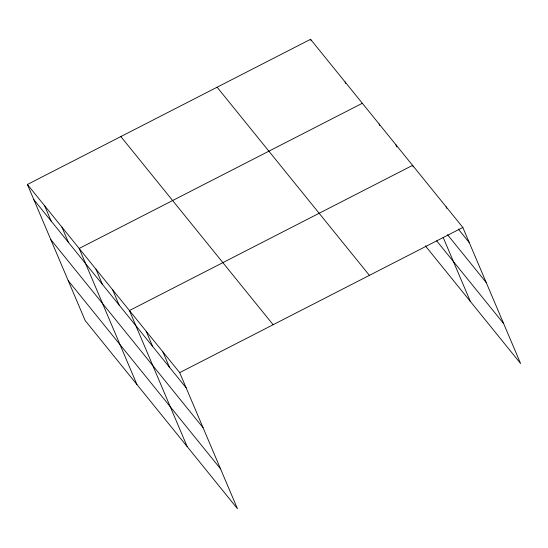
<?xml version="1.0" encoding="UTF-8"?>
<svg xmlns="http://www.w3.org/2000/svg" width="548" height="548" viewBox="0 0 548 548"><rect width="100%" height="100%" fill="white"/><g stroke="black" fill="none" stroke-linecap="round" stroke-linejoin="round"><path stroke-width="0.82" d="M27.4 184.477L179.689 372.64L237.448 508.702L85.159 320.546L27.4 184.477L310.552 39.298L462.841 227.454L520.6 363.523L425.323 245.805M362.331 103.271L79.179 248.45L136.938 384.518M179.689 372.64L462.841 227.454M458.299 229.064L469.294 242.648M447.483 234.674L486.22 282.535M436.66 240.839L503.667 323.635M217.111 87.207L369.4 275.363M120.841 136.568L273.13 324.731M33.846 199.671L186.142 387.826M50.779 239.558L203.068 427.714M68.226 280.658L220.515 468.814M446.093 206.76L446.736 208.274M413.233 166.88L412.589 165.366L129.438 310.545L187.19 446.613M443.209 237.503L470.342 301.427M395.834 144.665L396.8 146.946M379.086 123.964L379.73 125.485M345.069 81.947L345.72 83.467M310.552 39.298L311.196 40.812M162.941 351.939L169.387 367.133M146.186 331.245L152.632 346.432M112.683 289.851L119.128 305.037M95.934 269.15L102.38 284.337M61.917 227.125L68.37 242.319M44.662 205.801L51.108 220.995"/></g></svg>
